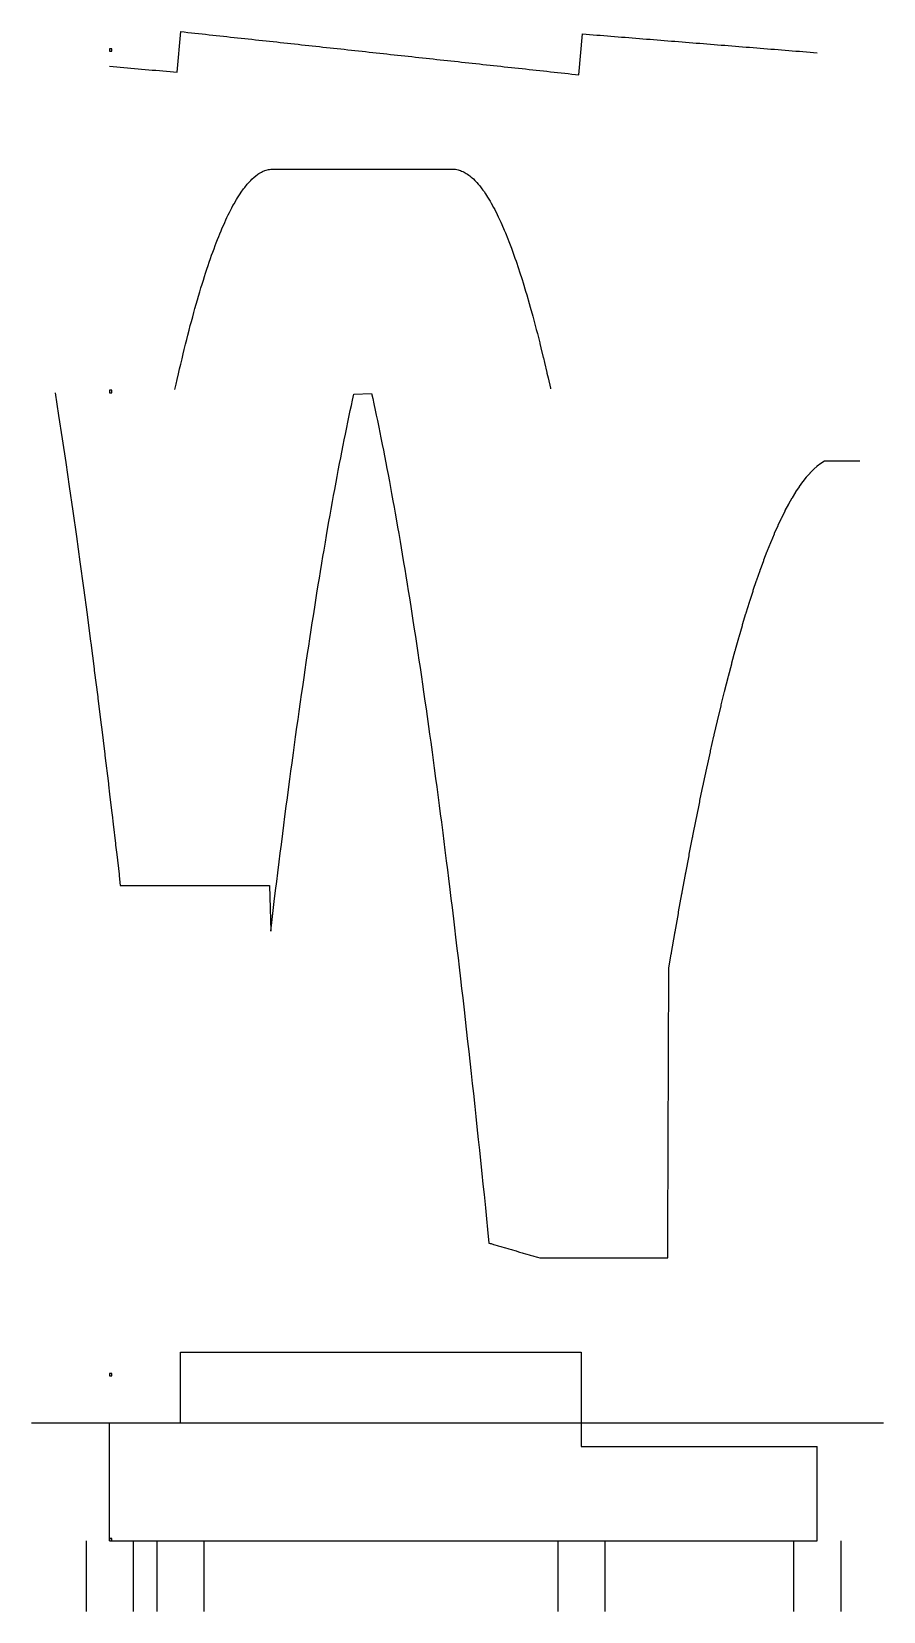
# Model space of a CAD drawing. Header units: metres. Extents: x -33 to 328, y 0 to 670.
import ezdxf

# ---------------------------------------------------------------- set-up
doc = ezdxf.new("R2010")
doc.units = ezdxf.units.M

msp = doc.modelspace()

# ---------------------------------------------------------------- linework, layer by layer
for points in [[(0, 655.63), (1.51, 655.5), (3.02, 655.37), (4.52, 655.24), (6.03, 655.11), (7.54, 654.97), (9.05, 654.84), (10.55, 654.71), (12.06, 654.58), (13.57, 654.45), (15.08, 654.32), (16.58, 654.18), (18.09, 654.05), (19.6, 653.92), (21.11, 653.79), (22.61, 653.66), (24.12, 653.52), (25.63, 653.39), (27.14, 653.26), (28.64, 653.13), (30.15, 670.35), (31.66, 670.19), (33.17, 670.03), (34.67, 669.86), (36.18, 669.7), (37.69, 669.54), (39.2, 669.37), (40.7, 669.21), (42.21, 669.05), (43.72, 668.88), (45.23, 668.72), (46.73, 668.56), (48.24, 668.39), (49.75, 668.23), (51.26, 668.06), (52.76, 667.9), (54.27, 667.74), (55.78, 667.57), (57.29, 667.41), (58.79, 667.25), (60.3, 667.08), (61.81, 666.92), (63.32, 666.76), (64.82, 666.59), (66.33, 666.43), (67.84, 666.27), (69.35, 666.1), (70.85, 665.94), (72.36, 665.77), (73.87, 665.61), (75.38, 665.45), (76.88, 665.28), (78.39, 665.12), (79.9, 664.96), (81.41, 664.79), (82.91, 664.63), (84.42, 664.47), (85.93, 664.3), (87.44, 664.14), (88.94, 663.98), (90.45, 663.81), (91.96, 663.65), (93.47, 663.48), (94.97, 663.32), (96.48, 663.16), (97.99, 662.99), (99.5, 662.83), (101.01, 662.67), (102.51, 662.5), (104.02, 662.34), (105.53, 662.18), (107.04, 662.01), (108.54, 661.85), (110.05, 661.69), (111.56, 661.52), (113.07, 661.36), (114.57, 661.19), (116.08, 661.03), (117.59, 660.87), (119.1, 660.7), (120.6, 660.54), (122.11, 660.38), (123.62, 660.21), (125.13, 660.05), (126.63, 659.89), (128.14, 659.72), (129.65, 659.56), (131.16, 659.4), (132.66, 659.23), (134.17, 659.07), (135.68, 658.9), (137.19, 658.74), (138.69, 658.58), (140.2, 658.41), (141.71, 658.25), (143.22, 658.09), (144.72, 657.92), (146.23, 657.76), (147.74, 657.6), (149.25, 657.43), (150.75, 657.27), (152.26, 657.11), (153.77, 656.94), (155.28, 656.78), (156.78, 656.61), (158.29, 656.45), (159.8, 656.29), (161.31, 656.12), (162.81, 655.96), (164.32, 655.8), (165.83, 655.63), (167.34, 655.47), (168.84, 655.31), (170.35, 655.14), (171.86, 654.98), (173.37, 654.82), (174.87, 654.65), (176.38, 654.49), (177.89, 654.32), (179.4, 654.16), (180.9, 654), (182.41, 653.83), (183.92, 653.67), (185.43, 653.51), (186.93, 653.34), (188.44, 653.18), (189.95, 653.02), (191.46, 652.85), (192.96, 652.69), (194.47, 652.53), (195.98, 652.36), (197.49, 652.2), (198.99, 652.03), (200.5, 669.38), (202.01, 669.26), (203.52, 669.14), (205.03, 669.02), (206.53, 668.9), (208.04, 668.78), (209.55, 668.66), (211.06, 668.53), (212.56, 668.41), (214.07, 668.29), (215.58, 668.17), (217.09, 668.05), (218.59, 667.93), (220.1, 667.81), (221.61, 667.68), (223.12, 667.56), (224.62, 667.44), (226.13, 667.32), (227.64, 667.2), (229.15, 667.08), (230.65, 666.96), (232.16, 666.83), (233.67, 666.71), (235.18, 666.59), (236.68, 666.47), (238.19, 666.35), (239.7, 666.23), (241.21, 666.11), (242.71, 665.99), (244.22, 665.86), (245.73, 665.74), (247.24, 665.62), (248.74, 665.5), (250.25, 665.38), (251.76, 665.26), (253.27, 665.14), (254.77, 665.01), (256.28, 664.89), (257.79, 664.77), (259.3, 664.65), (260.8, 664.53), (262.31, 664.41), (263.82, 664.29), (265.33, 664.16), (266.83, 664.04), (268.34, 663.92), (269.85, 663.8), (271.36, 663.68), (272.86, 663.56), (274.37, 663.44), (275.88, 663.32), (277.39, 663.19), (278.89, 663.07), (280.4, 662.95), (281.91, 662.83), (283.42, 662.71), (284.92, 662.59), (286.43, 662.47), (287.94, 662.34), (289.45, 662.22), (290.95, 662.1), (292.46, 661.98), (293.97, 661.86), (295.48, 661.74), (296.98, 661.62), (298.49, 661.5), (300, 661.37)], [(0, 661.98), (1, 661.98), (1, 662.98), (0, 662.98), (0, 661.98)], [(27.67, 518.42), (28.18, 520.72), (28.64, 522.74), (29.18, 525.08), (29.69, 527.31), (30.15, 529.25), (30.69, 531.51), (31.2, 533.65), (31.66, 535.51), (32.2, 537.68), (32.7, 539.74), (33.17, 541.53), (33.7, 543.61), (34.21, 545.58), (34.67, 547.3), (35.21, 549.29), (35.72, 551.18), (36.18, 552.82), (36.72, 554.73), (37.23, 556.54), (37.69, 558.1), (38.23, 559.92), (38.73, 561.64), (39.2, 563.13), (39.73, 564.86), (40.24, 566.5), (40.7, 567.91), (41.24, 569.56), (41.75, 571.11), (42.21, 572.45), (42.75, 574.01), (43.26, 575.48), (43.72, 576.74), (44.26, 578.21), (44.76, 579.6), (45.23, 580.79), (45.76, 582.17), (46.27, 583.47), (46.73, 584.58), (47.27, 585.88), (47.78, 587.1), (48.24, 588.13), (48.78, 589.34), (49.29, 590.48), (49.75, 591.44), (50.29, 592.55), (50.79, 593.61), (51.26, 594.5), (51.79, 595.52), (52.3, 596.5), (52.76, 597.31), (53.81, 599.14), (54.27, 599.87), (55.32, 601.53), (55.78, 602.19), (56.82, 603.68), (57.29, 604.26), (58.33, 605.58), (58.79, 606.09), (59.84, 607.23), (60.3, 607.67), (61.35, 608.64), (61.81, 609), (62.86, 609.8), (63.32, 610.08), (64.36, 610.72), (64.82, 610.92), (65.87, 611.38), (66.33, 611.51), (67.38, 611.8), (67.84, 611.86), (68.3, 611.91), (68.89, 611.98), (69.35, 611.98), (69.81, 611.98), (70.39, 611.98), (70.85, 611.98), (71.32, 611.98), (71.9, 611.98), (72.36, 611.98), (72.82, 611.98), (73.41, 611.98), (73.87, 611.98), (74.33, 611.98), (74.92, 611.98), (75.38, 611.98), (75.84, 611.98), (76.42, 611.98), (76.88, 611.98), (77.35, 611.98), (77.93, 611.98), (78.39, 611.98), (78.85, 611.98), (79.44, 611.98), (79.9, 611.98), (80.36, 611.98), (80.95, 611.98), (81.41, 611.98), (81.87, 611.98), (82.45, 611.98), (82.91, 611.98), (83.38, 611.98), (83.96, 611.98), (84.42, 611.98), (84.88, 611.98), (85.47, 611.98), (85.93, 611.98), (86.39, 611.98), (86.98, 611.98), (87.44, 611.98), (87.9, 611.98), (88.48, 611.98), (88.94, 611.98), (89.41, 611.98), (89.99, 611.98), (90.45, 611.98), (90.91, 611.98), (91.5, 611.98), (91.96, 611.98), (92.42, 611.98), (93.01, 611.98), (93.47, 611.98), (93.93, 611.98), (94.51, 611.98), (94.97, 611.98), (95.44, 611.98), (96.02, 611.98), (96.48, 611.98), (96.94, 611.98), (97.53, 611.98), (97.99, 611.98), (98.45, 611.98), (99.04, 611.98), (99.5, 611.98), (99.96, 611.98), (100.54, 611.98), (101.01, 611.98), (101.47, 611.98), (102.05, 611.98), (102.51, 611.98), (102.97, 611.98), (103.56, 611.98), (104.02, 611.98), (104.48, 611.98), (105.07, 611.98), (105.53, 611.98), (105.99, 611.98), (106.57, 611.98), (107.04, 611.98), (107.5, 611.98), (108.08, 611.98), (108.54, 611.98), (109, 611.98), (109.59, 611.98), (110.05, 611.98), (110.51, 611.98), (111.1, 611.98), (111.56, 611.98), (112.02, 611.98), (112.6, 611.98), (113.07, 611.98), (113.53, 611.98), (114.11, 611.98), (114.57, 611.98), (115.03, 611.98), (115.62, 611.98), (116.08, 611.98), (116.54, 611.98), (117.13, 611.98), (117.59, 611.98), (118.05, 611.98), (118.63, 611.98), (119.1, 611.98), (119.56, 611.98), (120.14, 611.98), (120.6, 611.98), (121.06, 611.98), (121.65, 611.98), (122.11, 611.98), (122.57, 611.98), (123.16, 611.98), (123.62, 611.98), (124.08, 611.98), (124.66, 611.98), (125.13, 611.98), (125.59, 611.98), (126.17, 611.98), (126.63, 611.98), (127.09, 611.98), (127.68, 611.98), (128.14, 611.98), (128.6, 611.98), (129.19, 611.98), (129.65, 611.98), (130.11, 611.98), (130.69, 611.98), (131.16, 611.98), (131.62, 611.98), (132.2, 611.98), (132.66, 611.98), (133.12, 611.98), (133.71, 611.98), (134.17, 611.98), (134.63, 611.98), (135.22, 611.98), (135.68, 611.98), (136.14, 611.98), (136.72, 611.98), (137.19, 611.98), (137.65, 611.98), (138.23, 611.98), (138.69, 611.98), (139.16, 611.98), (139.74, 611.98), (140.2, 611.98), (140.66, 611.98), (141.25, 611.98), (141.71, 611.98), (142.17, 611.98), (142.75, 611.98), (143.22, 611.98), (143.68, 611.98), (144.26, 611.98), (144.72, 611.98), (145.19, 611.98), (145.77, 611.95), (146.23, 611.93), (146.69, 611.91), (147.28, 611.78), (147.74, 611.69), (148.2, 611.59), (148.78, 611.37), (149.25, 611.2), (149.71, 611.02), (150.29, 610.71), (150.75, 610.46), (151.22, 610.21), (151.8, 609.8), (152.26, 609.48), (152.72, 609.15), (153.31, 608.65), (153.77, 608.25), (154.23, 607.85), (154.81, 607.24), (155.28, 606.77), (155.74, 606.29), (156.32, 605.6), (156.78, 605.05), (157.25, 604.5), (157.83, 603.7), (158.29, 603.08), (158.75, 602.45), (159.34, 601.56), (159.8, 600.86), (160.26, 600.16), (160.84, 599.18), (161.31, 598.4), (161.77, 597.62), (162.81, 595.69), (163.28, 594.84), (164.32, 592.73), (164.78, 591.81), (165.83, 589.53), (166.29, 588.53), (167.34, 586.08), (167.8, 585), (168.84, 582.39), (169.31, 581.23), (170.35, 578.44), (170.81, 577.21), (171.86, 574.26), (172.32, 572.95), (173.37, 569.82), (173.83, 568.44), (174.87, 565.14), (175.34, 563.68), (176.38, 560.21), (176.84, 558.68), (177.89, 555.03), (178.35, 553.43), (179.4, 549.61), (179.86, 547.93), (180.9, 543.94), (181.37, 542.19), (182.35, 538.27), (182.41, 538.03), (182.87, 536.2), (183.86, 532.11), (183.92, 531.87), (184.38, 529.96), (185.37, 525.72), (185.43, 525.46), (185.89, 523.48), (186.88, 519.07), (186.93, 518.81)], [(-23.15, 517.14), (-21.64, 507.48), (-20.13, 497.62), (-18.63, 487.56), (-17.12, 477.29), (-15.61, 466.83), (-14.1, 456.18), (-12.6, 445.32), (-11.09, 434.26), (-9.58, 423.01), (-8.07, 411.55), (-8, 410.97), (-6.57, 399.9), (-6.49, 399.31), (-5.06, 388.05), (-4.98, 387.45), (-3.55, 376), (-3.48, 375.39), (-2.04, 363.75), (-1.97, 363.13), (-0.54, 351.3), (-0.46, 350.67), (0, 346.8), (0.97, 338.66), (1.05, 338.01), (1.51, 334.08), (2.48, 325.81), (2.55, 325.16), (3.02, 321.16), (3.99, 312.76), (4.06, 312.1), (4.52, 308.05), (5.49, 308.05), (5.57, 308.05), (6.03, 308.05), (7.08, 308.05), (7.54, 308.05), (8.58, 308.05), (9.05, 308.05), (10.09, 308.05), (10.55, 308.05), (11.6, 308.05), (12.06, 308.05), (13.11, 308.05), (13.57, 308.05), (14.61, 308.05), (15.08, 308.05), (16.12, 308.05), (16.58, 308.05), (17.63, 308.05), (18.09, 308.05), (19.14, 308.05), (19.6, 308.05), (20.64, 308.05), (21.11, 308.05), (22.15, 308.05), (22.61, 308.05), (23.15, 308.05), (23.66, 308.05), (24.12, 308.05), (24.66, 308.05), (25.17, 308.05), (25.63, 308.05), (26.17, 308.05), (26.67, 308.05), (27.14, 308.05), (27.67, 308.05), (28.18, 308.05), (28.64, 308.05), (29.18, 308.05), (29.69, 308.05), (30.15, 308.05), (30.69, 308.05), (31.2, 308.05), (31.66, 308.05), (32.2, 308.05), (32.7, 308.05), (33.17, 308.05), (33.7, 308.05), (34.21, 308.05), (34.67, 308.05), (35.21, 308.05), (35.72, 308.05), (36.18, 308.05), (36.72, 308.05), (37.23, 308.05), (37.69, 308.05), (38.23, 308.05), (38.73, 308.05), (39.2, 308.05), (39.73, 308.05), (40.24, 308.05), (40.7, 308.05), (41.24, 308.05), (41.75, 308.05), (42.21, 308.05), (42.75, 308.05), (43.26, 308.05), (43.72, 308.05), (44.26, 308.05), (44.76, 308.05), (45.23, 308.05), (45.76, 308.05), (46.27, 308.05), (46.73, 308.05), (47.27, 308.05), (47.78, 308.05), (48.24, 308.05), (48.78, 308.05), (49.29, 308.05), (49.75, 308.05), (50.29, 308.05), (50.79, 308.05), (51.26, 308.05), (51.79, 308.05), (52.3, 308.05), (52.76, 308.05), (53.81, 308.05), (54.27, 308.05), (55.32, 308.05), (55.78, 308.05), (56.82, 308.05), (57.29, 308.05), (58.33, 308.05), (58.79, 308.05), (59.84, 308.05), (60.3, 308.05), (61.35, 308.05), (61.81, 308.05), (62.86, 308.05), (63.32, 308.05), (64.36, 308.05), (64.82, 308.05), (65.87, 308.05), (66.33, 308.05), (67.38, 308.05), (67.84, 308.05), (68.3, 288.7), (68.89, 293.54), (69.35, 297.37), (69.81, 301.2), (70.39, 305.95), (70.85, 309.7), (71.32, 313.46), (71.9, 318.11), (72.36, 321.79), (72.82, 325.47), (73.41, 330.03), (73.87, 333.63), (74.33, 337.23), (74.92, 341.69), (75.38, 345.22), (75.84, 348.75), (76.42, 353.12), (76.88, 356.57), (77.35, 360.02), (77.93, 364.29), (78.39, 367.67), (78.85, 371.04), (79.44, 375.22), (79.9, 378.52), (80.36, 381.82), (80.95, 385.9), (81.41, 389.13), (81.87, 392.35), (82.45, 396.34), (82.91, 399.49), (83.38, 402.63), (83.96, 406.53), (84.42, 409.6), (84.88, 412.67), (85.47, 416.47), (85.93, 419.47), (86.39, 422.46), (86.98, 426.16), (87.44, 429.09), (87.9, 432.01), (88.48, 435.61), (88.94, 438.46), (89.41, 441.31), (89.99, 444.81), (90.45, 447.59), (90.91, 450.36), (91.5, 453.77), (91.96, 456.47), (92.42, 459.16), (93.01, 462.48), (93.47, 465.1), (93.93, 467.72), (94.51, 470.94), (94.97, 473.49), (95.44, 476.03), (96.02, 479.16), (96.48, 481.63), (96.94, 484.1), (97.53, 487.13), (97.99, 489.52), (98.45, 491.91), (99.04, 494.85), (99.5, 497.17), (99.96, 499.49), (100.54, 502.33), (101.01, 504.57), (101.47, 506.81), (102.05, 509.56), (102.51, 511.72), (102.97, 513.89), (103.56, 516.54), (111.1, 516.74), (111.56, 514.61), (112.02, 512.47), (112.6, 509.77), (113.07, 507.56), (113.53, 505.35), (114.11, 502.54), (114.57, 500.26), (115.03, 497.97), (115.62, 495.08), (116.08, 492.71), (116.54, 490.35), (117.13, 487.36), (117.59, 484.92), (118.05, 482.48), (118.63, 479.4), (119.1, 476.88), (119.56, 474.37), (120.14, 471.19), (120.6, 468.6), (121.06, 466.01), (121.65, 462.73), (122.11, 460.07), (122.57, 457.4), (123.16, 454.03), (123.62, 451.29), (124.08, 448.55), (124.66, 445.08), (125.13, 442.26), (125.59, 439.45), (126.17, 435.88), (126.63, 432.99), (127.09, 430.1), (127.68, 426.44), (128.14, 423.47), (128.6, 420.51), (129.19, 416.75), (129.65, 413.71), (130.11, 410.67), (130.69, 406.81), (131.16, 403.7), (131.62, 400.58), (132.2, 396.63), (132.66, 393.44), (133.12, 390.25), (133.71, 386.2), (134.17, 382.93), (134.63, 379.67), (135.22, 375.53), (135.68, 372.18), (136.14, 368.84), (136.72, 364.61), (137.19, 361.19), (137.65, 357.77), (138.23, 353.44), (138.69, 349.94), (139.16, 346.45), (139.74, 342.02), (140.2, 338.45), (140.66, 334.88), (141.25, 330.36), (141.71, 326.71), (142.17, 323.07), (142.75, 318.45), (143.22, 314.73), (143.68, 311.01), (144.26, 306.3), (144.72, 302.5), (145.19, 298.7), (145.77, 293.9), (146.23, 290.02), (146.69, 286.15), (147.28, 281.25), (147.74, 277.3), (148.2, 273.35), (148.78, 268.35), (149.25, 264.33), (149.71, 260.31), (150.29, 255.21), (150.75, 251.11), (151.22, 247.01), (151.8, 241.82), (152.26, 237.65), (152.72, 233.47), (153.31, 228.19), (153.77, 223.94), (154.23, 219.69), (154.81, 214.31), (155.28, 209.98), (155.74, 205.66), (156.32, 200.18), (156.78, 195.78), (157.25, 191.38), (157.83, 185.81), (158.29, 181.33), (158.75, 176.85), (159.34, 171.18), (159.8, 166.63), (160.26, 162.08), (160.84, 156.32), (161.31, 156.18), (161.77, 156.05), (162.81, 155.74), (163.28, 155.6), (164.32, 155.3), (164.78, 155.16), (165.83, 154.85), (166.29, 154.72), (167.34, 154.41), (167.8, 154.28), (168.84, 153.97), (169.31, 153.83), (170.35, 153.53), (170.81, 153.39), (171.86, 153.08), (172.32, 152.95), (173.37, 152.64), (173.83, 152.5), (174.87, 152.2), (175.34, 152.06), (176.38, 151.75), (176.84, 151.62), (177.89, 151.31), (178.35, 151.18), (179.4, 150.87), (179.86, 150.73), (180.9, 150.43), (181.37, 150.29), (182.35, 150), (182.41, 150), (182.87, 150), (183.86, 150), (183.92, 150), (184.38, 150), (185.37, 150), (185.43, 150), (185.89, 150), (186.88, 150), (186.93, 150), (187.4, 150), (188.38, 150), (188.44, 150), (188.9, 150), (189.89, 150), (189.95, 150), (190.41, 150), (191.4, 150), (191.46, 150), (191.92, 150), (192.91, 150), (192.96, 150), (193.43, 150), (194.41, 150), (194.47, 150), (194.93, 150), (195.92, 150), (195.98, 150), (196.44, 150), (197.43, 150), (197.49, 150), (197.95, 150), (198.94, 150), (198.99, 150), (199.46, 150), (200.44, 150), (200.5, 150), (200.96, 150), (201.95, 150), (202.01, 150), (202.47, 150), (203.46, 150), (203.52, 150), (203.98, 150), (204.97, 150), (205.03, 150), (205.49, 150), (206.47, 150), (206.53, 150), (206.99, 150), (207.98, 150), (208.04, 150), (208.5, 150), (209.49, 150), (209.55, 150), (210.01, 150), (211, 150), (211.06, 150), (211.52, 150), (212.5, 150), (212.56, 150), (213.02, 150), (214.01, 150), (214.07, 150), (214.53, 150), (215.52, 150), (215.58, 150), (216.04, 150), (217.03, 150), (217.09, 150), (217.55, 150), (218.53, 150), (218.59, 150), (218.65, 150), (219.05, 150), (220.04, 150), (220.1, 150), (220.16, 150), (220.56, 150), (221.55, 150), (221.61, 150), (221.67, 150), (222.07, 150), (223.06, 150), (223.12, 150), (223.18, 150), (223.58, 150), (224.56, 150), (224.62, 150), (224.68, 150), (225.08, 150), (226.07, 150), (226.13, 150), (226.19, 150), (226.59, 150), (227.58, 150), (227.64, 150), (227.7, 150), (228.1, 150), (229.09, 150), (229.15, 150), (229.21, 150), (229.61, 150), (230.59, 150), (230.65, 150), (230.71, 150), (231.11, 150), (232.1, 150), (232.16, 150), (232.22, 150), (232.62, 150), (233.61, 150), (233.67, 150), (233.73, 150), (234.13, 150), (235.12, 150), (235.18, 150), (235.24, 150), (235.64, 150), (236.62, 150), (236.68, 150), (236.74, 160.28), (237.14, 273.15), (238.13, 278.95), (238.19, 279.3), (238.25, 279.66), (239.64, 287.66), (239.7, 288), (239.76, 288.35), (241.15, 296.19), (241.21, 296.52), (241.27, 296.86), (242.65, 304.53), (242.71, 304.86), (242.77, 305.18), (244.16, 312.69), (244.22, 313.01), (244.28, 313.33), (245.67, 320.66), (245.73, 320.98), (245.79, 321.29), (247.18, 328.45), (247.24, 328.76), (247.3, 329.07), (248.68, 336.06), (248.74, 336.36), (248.8, 336.66), (250.19, 343.49), (250.25, 343.78), (250.31, 344.07), (251.7, 350.73), (251.76, 351.02), (251.82, 351.3), (253.21, 357.79), (253.27, 358.07), (253.33, 358.35), (254.71, 364.67), (254.77, 364.94), (254.83, 365.21), (256.22, 371.37), (256.28, 371.63), (256.34, 371.89), (257.73, 377.88), (257.79, 378.13), (257.85, 378.39), (259.24, 384.21), (259.3, 384.46), (259.36, 384.71), (260.74, 390.35), (260.8, 390.6), (260.86, 390.84), (262.25, 396.32), (262.31, 396.55), (262.37, 396.79), (263.76, 402.1), (263.82, 402.32), (263.88, 402.55), (265.27, 407.69), (265.33, 407.91), (265.39, 408.13), (266.77, 413.11), (266.83, 413.32), (266.89, 413.53), (268.28, 418.34), (268.34, 418.54), (268.4, 418.75), (269.79, 423.39), (269.85, 423.59), (269.91, 423.78), (271.3, 428.25), (271.36, 428.44), (271.42, 428.64), (272.8, 432.93), (272.86, 433.12), (272.92, 433.3), (274.31, 437.43), (274.37, 437.61), (274.43, 437.79), (275.82, 441.75), (275.88, 441.92), (275.94, 442.09), (277.33, 445.88), (277.39, 446.05), (277.45, 446.21), (278.83, 449.83), (278.89, 449.99), (278.95, 450.15), (280.34, 453.6), (280.4, 453.75), (280.46, 453.9), (281.85, 457.19), (281.91, 457.33), (281.97, 457.47), (283.42, 460.72), (283.48, 460.86), (284.92, 463.93), (284.98, 464.06), (286.43, 466.96), (286.49, 467.08), (287.94, 469.81), (288, 469.92), (289.45, 472.47), (289.51, 472.58), (290.95, 474.95), (291.01, 475.05), (292.46, 477.25), (292.52, 477.34), (293.97, 479.36), (294.03, 479.44), (295.48, 481.29), (295.54, 481.37), (296.98, 483.04), (297.04, 483.11), (298.49, 484.61), (298.55, 484.67), (300, 485.99), (300.06, 486.04), (301.57, 487.23), (303.07, 488.24), (304.58, 488.27), (306.09, 488.27), (307.6, 488.27), (309.1, 488.27), (310.61, 488.27), (312.12, 488.27), (313.63, 488.27), (315.13, 488.27), (316.64, 488.27), (318.15, 488.27)], [(0, 517.14), (1, 517.14), (1, 518.14), (0, 518.14), (0, 517.14)], [(0, 517.14), (0, 517.14)], [(30, 80), (30, 110)], [(30, 110), (106.15, 110)], [(106.15, 110), (106.15, 110)], [(106.15, 110), (108.26, 110)], [(108.26, 110), (108.26, 110)], [(108.26, 110), (200, 110)], [(200, 110), (200, 70)], [(0, 100), (1, 100), (1, 101), (0, 101), (0, 100)], [(0, 100), (0, 100)], [(-33.08, 80), (115, 80)], [(0, 30), (0, 80)], [(0, 80), (7.65, 80)], [(7.65, 80), (7.65, 80)], [(7.65, 80), (30, 80)], [(100.12, 80), (328.08, 80)], [(200, 70), (207.59, 70)], [(207.59, 70), (207.59, 70)], [(207.59, 70), (300, 70)], [(300, 30), (300, 70)], [(-10, 30), (-10, 0)], [(0, 30), (1, 30), (1, 31), (0, 31), (0, 30)], [(0, 30), (0, 30)], [(0, 30), (7.65, 30)], [(7.65, 30), (30, 30)], [(10, 30), (10, 0)], [(20, 30), (20, 0)], [(30, 30), (106.15, 30)], [(40, 30), (40, 0)], [(106.15, 30), (108.26, 30)], [(108.26, 30), (200, 30)], [(190, 30), (190, 0)], [(200, 30), (207.59, 30)], [(207.59, 30), (300, 30)], [(210, 30), (210, 0)], [(290, 30), (290, 0)], [(310, 30), (310, 0)]]:
    msp.add_lwpolyline(points)

doc.saveas('drawing.dxf')
